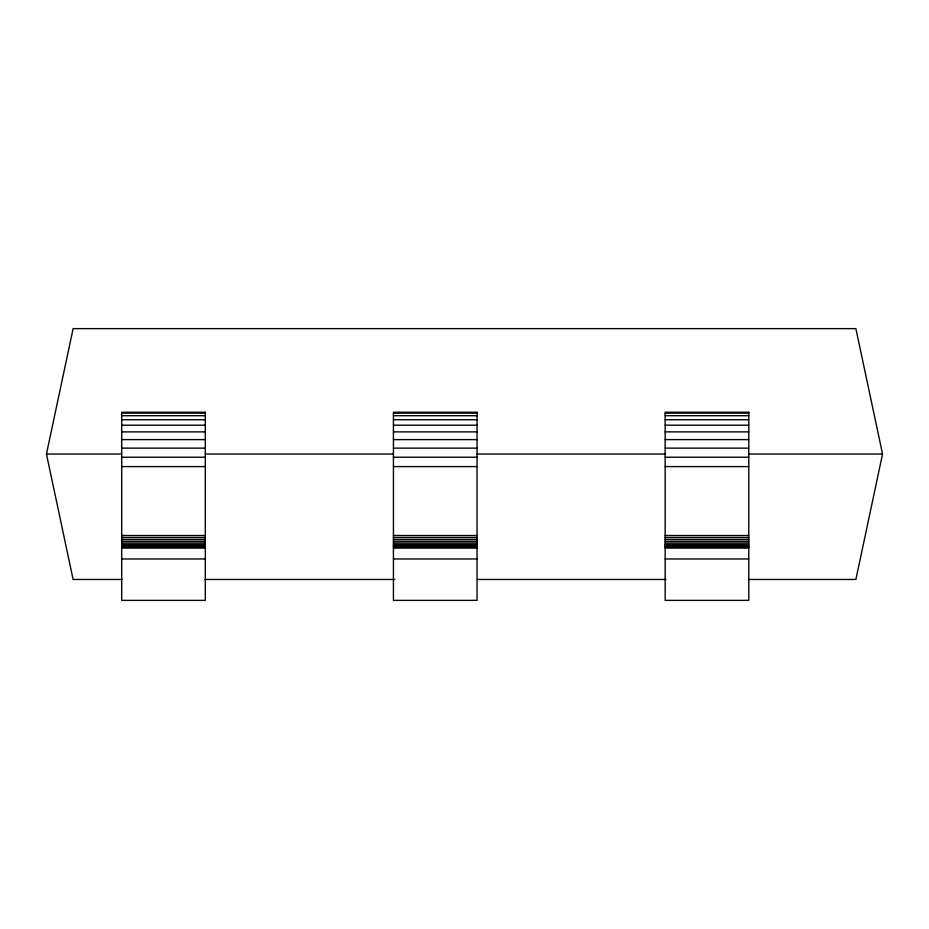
<?xml version="1.0" encoding="UTF-8"?>
<svg xmlns="http://www.w3.org/2000/svg" width="929" height="929" viewBox="0 0 929 929"><rect width="100%" height="100%" fill="white"/><g stroke="black" fill="none" stroke-linecap="round" stroke-linejoin="round"><path stroke-width="1.39" d="M122.396 579.464L73.112 579.464L46.45 454.049L73.112 328.634L855.888 328.634L882.55 454.049L855.888 579.464L748.623 579.464M121.699 413.173L205.309 413.173M393.431 413.173L477.041 413.173M665.164 413.173L748.774 413.173M121.699 415.704L205.309 415.704M393.431 415.704L477.041 415.704M665.164 415.704L748.774 415.704M121.699 419.745L205.309 419.745M393.431 419.745L477.041 419.745M665.164 419.745L748.774 419.745M121.699 425.192L205.309 425.192M393.431 425.192L477.041 425.192M665.164 425.192L748.774 425.192M121.699 431.88L205.309 431.88M393.431 431.88L477.041 431.88M665.164 431.88L748.774 431.88M121.699 439.614L205.309 439.614M393.431 439.614L477.041 439.614M665.164 439.614L748.774 439.614M121.699 448.138L205.309 448.138M393.431 448.138L477.041 448.138M665.164 448.138L748.774 448.138M46.45 454.049L121.699 454.049M205.309 454.049L393.431 454.049M477.041 454.049L665.164 454.049M748.774 454.049L882.55 454.049M121.699 457.231L205.309 457.231M393.431 457.231L477.041 457.231M665.164 457.231L748.774 457.231M121.699 466.59L205.309 466.59M393.431 466.59L477.041 466.59M665.164 466.59L748.774 466.59M121.699 535.499L205.309 535.499M393.431 535.499L477.041 535.499M665.164 535.499L748.774 535.499M121.699 537.485L205.309 537.485M393.431 537.485L477.041 537.485M665.164 537.485L748.774 537.485M121.699 539.424L205.309 539.424M393.431 539.424L477.041 539.424M665.164 539.424L748.774 539.424M121.699 541.259L205.309 541.259M393.431 541.259L477.041 541.259M665.164 541.259L748.774 541.259M121.699 542.942L205.309 542.942M393.431 542.942L477.041 542.942M665.164 542.942L748.774 542.942M121.699 544.452L205.309 544.452M393.431 544.452L477.041 544.452M665.164 544.452L748.774 544.452M121.699 545.729L205.309 545.729M393.431 545.729L477.041 545.729M665.164 545.729L748.774 545.729M121.699 546.751L205.309 546.751M393.431 546.751L477.041 546.751M665.164 546.751L748.774 546.751M121.699 547.483L205.309 547.483M393.431 547.483L477.041 547.483M665.164 547.483L748.774 547.483M121.699 547.913L205.309 547.913M393.431 547.913L477.041 547.913M665.164 547.913L748.774 547.913M121.699 558.968L205.309 558.968M393.431 558.968L477.041 558.968M665.164 558.968L748.774 558.968M205.019 579.464L394.918 579.464M477.541 579.464L666 579.464M205.309 412.244L121.699 412.244L121.699 600.366L205.309 600.366L205.309 412.244M477.041 412.244L393.431 412.244L393.431 600.366L477.041 600.366L477.041 412.244M748.774 412.244L665.164 412.244L665.164 600.366L748.774 600.366L748.774 412.244"/></g></svg>
